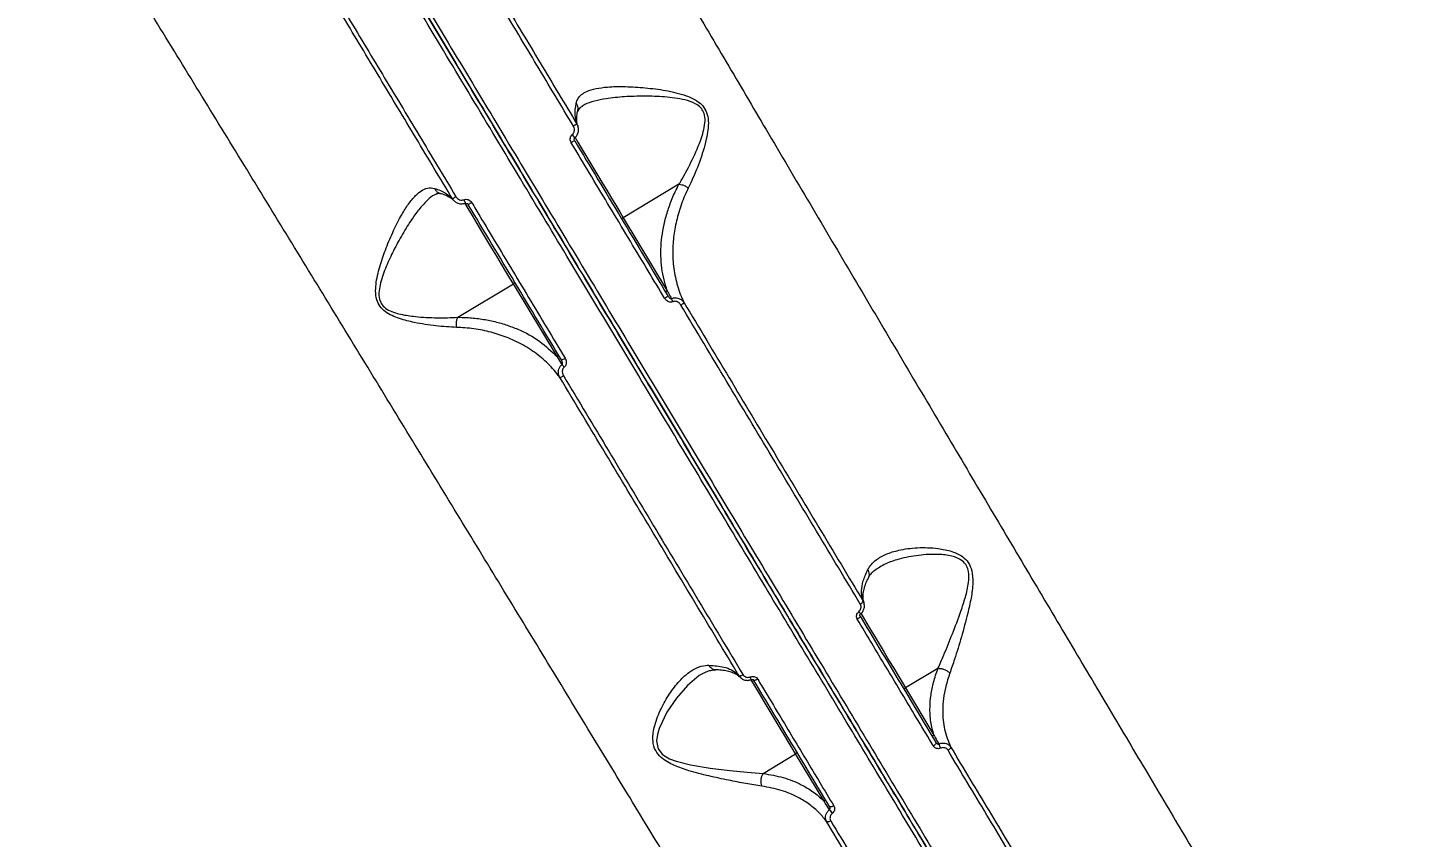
# Model space of a CAD drawing. Header units: millimetres. Extents: x -5960 to 5379, y -4374 to 3849.
# Drawn here: x 332.9 to 679.1, y -217.5 to -15.6 of the extents above; entities that cross this region are included whole.
import ezdxf

# ---------------------------------------------------------------- set-up
doc = ezdxf.new("R2010")
doc.units = ezdxf.units.MM
doc.layers.add('DiKom', color=7, linetype='Continuous', lineweight=0)
for name, color, linetype in [('DIKOM_ОБЪЕКТ', 7, 'Continuous'), ('DIKOM_РАЗМЕР_ЗОНА', 7, 'Continuous'), ('DIKOM_РАЗМЕР_ОБЪЕКТА', 7, 'Continuous')]:
    doc.layers.add(name, color=color, linetype=linetype)
doc.styles.add('style1', font='arial.ttf', dxfattribs={"width": 0.8})
doc.dimstyles.new('1-50', dxfattribs={"dimtxt": 300, "dimasz": 200, "dimexe": 100, "dimexo": 0, "dimgap": 100, "dimtad": 1, "dimtxsty": 'style1', "dimcen": 200, "dimclrd": 7, "dimclre": 7, "dimclrt": 7, "dimadec": 1, "dimazin": 2, "dimtfac": 1, "dimtmove": 0, "dimatfit": 2, "dimfxl": 0, "dimlwd": 25, "dimlwe": 18, "dimarcsym": 0})

# ---------------------------------------------------------------- blocks, each defined once
blk = doc.blocks.new('*D9')
at = {"layer": 'Defpoints', "color": 0, "transparency": 16777216}
for p in [(1597.35, 2348.89), (-3820.85, -1673.22), (-66.51, -1673.22)]:
    blk.add_point(p, dxfattribs=at)
at = {"layer": 'DiKom', "color": 7, "lineweight": 18, "transparency": 16777216}
for p, q in [((1597.35, 2348.89), (-3920.85, 2348.89)), ((-66.51, -1673.22), (-3920.85, -1673.22))]:
    blk.add_line(p, q, dxfattribs=at)
at = {"layer": 'DiKom', "color": 7, "lineweight": 25, "transparency": 16777216}
blk.add_line((-3820.85, 2148.89), (-3820.85, -1473.22), dxfattribs=at)
at = {"layer": 'DiKom', "color": 7, "transparency": 16777216}
for points in [[(-3854.19, 2148.89), (-3787.52, 2148.89), (-3820.85, 2348.89)], [(-3854.19, -1473.22), (-3787.52, -1473.22), (-3820.85, -1673.22)]]:
    blk.add_solid(points, dxfattribs=at)
at = {"layer": 'DiKom', "color": 7, "transparency": 16777216, "insert": (-4074.02, 240.95), "char_height": 300, "attachment_point": 5, "rotation": 90, "style": 'style1'}
blk.add_mtext('4050', dxfattribs=at)
blk = doc.blocks.new('*D10')
at = {"layer": 'Defpoints', "color": 0, "transparency": 16777216}
for p in [(3878.62, 405.09), (-2876.93, -459.72), (3878.62, -2693.66)]:
    blk.add_point(p, dxfattribs=at)
at = {"layer": 'DIKOM_РАЗМЕР_ОБЪЕКТА', "color": 7, "lineweight": 18, "transparency": 16777216}
for p, q in [((3878.62, 405.09), (3878.62, -2793.66)), ((-2876.93, -459.72), (-2876.93, -2793.66))]:
    blk.add_line(p, q, dxfattribs=at)
at = {"layer": 'DIKOM_РАЗМЕР_ОБЪЕКТА', "color": 7, "lineweight": 25, "transparency": 16777216}
blk.add_line((-2676.93, -2693.66), (3678.62, -2693.66), dxfattribs=at)
at = {"layer": 'DIKOM_РАЗМЕР_ОБЪЕКТА', "color": 7, "transparency": 16777216}
for points in [[(-2676.93, -2660.33), (-2676.93, -2726.99), (-2876.93, -2693.66)], [(3678.62, -2660.33), (3678.62, -2726.99), (3878.62, -2693.66)]]:
    blk.add_solid(points, dxfattribs=at)
at = {"layer": 'DIKOM_РАЗМЕР_ОБЪЕКТА', "color": 7, "transparency": 16777216, "insert": (-142.96, -2440.49), "char_height": 300, "attachment_point": 5, "style": 'style1'}
blk.add_mtext('6750', dxfattribs=at)
blk = doc.blocks.new('*D12')
at = {"layer": 'Defpoints', "color": 0, "transparency": 16777216}
for p in [(1921.97, 3848.89), (-5510.19, -3173.22), (433.49, -3173.22)]:
    blk.add_point(p, dxfattribs=at)
at = {"layer": 'DIKOM_РАЗМЕР_ЗОНА', "color": 7, "lineweight": 18, "transparency": 16777216}
for p, q in [((1921.97, 3848.89), (-5610.19, 3848.89)), ((433.49, -3173.22), (-5610.19, -3173.22))]:
    blk.add_line(p, q, dxfattribs=at)
at = {"layer": 'DIKOM_РАЗМЕР_ЗОНА', "color": 7, "lineweight": 25, "transparency": 16777216}
blk.add_line((-5510.19, 3648.89), (-5510.19, -2973.22), dxfattribs=at)
at = {"layer": 'DIKOM_РАЗМЕР_ЗОНА', "color": 7, "transparency": 16777216}
for points in [[(-5543.52, 3648.89), (-5476.85, 3648.89), (-5510.19, 3848.89)], [(-5543.52, -2973.22), (-5476.85, -2973.22), (-5510.19, -3173.22)]]:
    blk.add_solid(points, dxfattribs=at)
at = {"layer": 'DIKOM_РАЗМЕР_ЗОНА', "color": 7, "transparency": 16777216, "insert": (-5763.36, 142.42), "char_height": 300, "attachment_point": 5, "rotation": 90, "style": 'style1'}
blk.add_mtext('7050', dxfattribs=at)

msp = doc.modelspace()

# ---------------------------------------------------------------- linework, layer by layer
at = {"layer": 'DIKOM_ОБЪЕКТ', "color": 7, "linetype": 'Continuous', "lineweight": 15}
for p, q in [((471.544, -35.07), (471.287, -35.223)), ((495.515, -54.666), (481.619, -63.015)), ((481.619, -63.015), (492.586, -81.269)), ((440.293, -87.846), (454.189, -79.497)), ((465.157, -97.75), (454.189, -79.497)), ((541.632, -158.977), (541.718, -159.273)), ((560.177, -175.417), (552.08, -180.283)), ((501.356, -176.775), (501.208, -176.859)), ((510.763, -177.545), (510.506, -177.251)), ((552.08, -180.283), (559.171, -192.085)), ((516.553, -201.629), (524.651, -196.764)), ((531.742, -208.566), (524.651, -196.764))]:
    msp.add_line(p, q, dxfattribs=at)
at = {"layer": 'DIKOM_ОБЪЕКТ', "color": 7, "linetype": 'Continuous', "lineweight": 15, "flags": 128}
for points in [[(469.585, -42.988), (470.307, -44.189), (471.39, -45.993), (472.555, -47.93), (473.774, -49.959), (475.021, -52.035), (476.27, -54.113), (477.493, -56.149), (478.664, -58.098), (479.757, -59.918), (480.749, -61.569), (481.619, -63.015)], [(454.189, -79.497), (453.32, -78.05), (452.328, -76.399), (451.235, -74.579), (450.064, -72.63), (448.84, -70.595), (447.592, -68.516), (446.344, -66.44), (445.125, -64.411), (443.961, -62.474), (442.877, -60.67), (442.072, -59.33)], [(540.739, -162.379), (540.753, -162.44), (540.734, -162.518), (540.683, -162.61), (540.6, -162.714), (540.491, -162.824), (540.358, -162.937), (540.207, -163.048), (540.044, -163.154)], [(540.889, -161.658), (541.852, -163.26), (543.016, -165.198), (544.235, -167.226), (545.482, -169.302), (546.731, -171.381), (547.954, -173.417), (549.125, -175.365), (550.219, -177.185), (551.211, -178.836), (552.08, -180.283)], [(501.208, -176.859), (500.579, -177.215), (497.631, -179.691), (494.881, -182.836), (492.46, -186.383), (490.565, -190.405), (490.126, -191.94), (489.951, -193.531), (490.215, -195.129), (490.417, -195.591), (491.352, -196.79), (491.633, -197.028), (493.147, -197.944), (494.83, -198.595), (498.38, -199.485), (503.326, -200.299), (508.191, -200.883), (512.509, -201.319), (516.543, -201.635), (516.546, -201.636), (516.546, -201.636)], [(524.651, -196.764), (523.781, -195.317), (522.789, -193.666), (521.696, -191.847), (520.525, -189.898), (519.302, -187.862), (518.053, -185.784), (516.806, -183.708), (515.587, -181.679), (514.423, -179.742), (513.527, -178.252)], [(515.177, -178.095), (515.008, -178.19), (514.838, -178.271), (514.676, -178.335), (514.527, -178.38), (514.398, -178.404), (514.292, -178.406), (514.214, -178.386), (514.167, -178.345)], [(559.688, -193.916), (559.712, -193.992), (559.701, -194.084), (559.657, -194.189), (559.582, -194.304), (559.479, -194.424), (559.35, -194.544), (559.202, -194.659), (559.039, -194.766)], [(563.346, -195.02), (563.36, -195.099), (563.342, -195.192), (563.295, -195.297), (563.218, -195.409), (563.116, -195.525), (562.99, -195.641), (562.847, -195.752), (562.691, -195.855)], [(534.171, -209.708), (534.001, -209.802), (533.829, -209.878), (533.663, -209.935), (533.509, -209.971), (533.372, -209.983), (533.258, -209.972), (533.172, -209.938), (533.116, -209.882)], [(533.419, -213.443), (533.254, -213.533), (533.089, -213.607), (532.928, -213.664), (532.777, -213.7), (532.642, -213.715), (532.527, -213.708), (532.437, -213.679), (532.374, -213.63)]]:
    msp.add_lwpolyline(points, dxfattribs=at)
at = {"layer": 'DIKOM_ОБЪЕКТ', "color": 7, "linetype": 'Continuous', "lineweight": 15}
for centre, radius, start, end in [((54.491, 616.778), 1209.999, 301.047391, 331.952609), ((474.243, -48.148), 9.458, 116.29428, 122.34476), ((474.291, -53.248), 10.602, 116.94223, 122.3524), ((426.358, -78.067), 55.605, 39.03212, 40.09053), ((444.528, -66.01), 9.465, 119.65708, 125.70352), ((493.209, -37.859), 55.373, 201.90725, 202.97007), ((449.01, -68.449), 10.611, 119.65021, 125.05582), ((481.343, -62.654), 0.454, 219.25527, 307.37164), ((454, -79.084), 0.454, 294.62943, 22.74439), ((490.587, -80.37), 3.04, 296.32807, 315.30303), ((492.311, -80.908), 0.454, 219.2587, 307.36954), ((445.541, -104.574), 52.668, 23.03641, 23.96991), ((494.53, -81.933), 3.209, 296.9762, 314.89565), ((464.968, -97.337), 0.454, 294.63048, 22.74207), ((465.302, -95.563), 3.039, 286.69499, 305.6738), ((507.804, -67.166), 52.646, 218.02982, 218.96372), ((464.83, -99.778), 3.209, 287.10518, 305.0232), ((540.363, -158.282), 1.181, 290.92829, 342.72139), ((543.77, -158.723), 4.216, 217.24236, 226.76686), ((510.726, -176.09), 1.181, 259.27861, 311.07171), ((510.783, -178.844), 2.874, 13.00196, 26.99157), ((551.804, -179.922), 0.454, 219.25666, 307.37045), ((558.896, -191.724), 0.454, 219.25792, 307.36995), ((524.461, -196.351), 0.454, 294.62934, 22.7435), ((548.782, -200.214), 13.054, 22.03168, 27.14553), ((531.553, -208.153), 0.454, 294.62972, 22.74203), ((543.797, -203.21), 13.053, 214.85418, 219.96849)]:
    msp.add_arc(centre, radius, start, end, dxfattribs=at)
for points, knots in [([(676.829, -420.908), (676.8, -420.861), (676.723, -420.732), (676.047, -419.607), (674.64, -417.265), (672.548, -413.783), (669.76, -409.144), (666.267, -403.331), (662.147, -396.473), (657.427, -388.619), (652.15, -379.837), (646.23, -369.983), (639.659, -359.047), (632.445, -347.041), (624.746, -334.228), (616.601, -320.673), (608.057, -306.453), (598.974, -291.335), (589.36, -275.336), (579.238, -258.49), (568.952, -241.371), (558.56, -224.075), (548.117, -206.696), (537.329, -188.742), (526.218, -170.249), (514.811, -151.265), (503.203, -131.945), (491.424, -112.341), (479.51, -92.514), (467.423, -72.397), (455.197, -52.049), (442.872, -31.537), (430.72, -11.312), (418.778, 8.563), (407.078, 28.034), (395.431, 47.419), (383.877, 66.647), (372.469, 85.634), (362.093, 102.904), (355.652, 113.622), (352.804, 118.363)], [0, 0, 0, 0, 0.0156515, 0.0421676, 0.0687038, 0.0952199, 0.122506, 0.1498144, 0.1771006, 0.2036166, 0.2301529, 0.2566689, 0.2839551, 0.3112635, 0.3385497, 0.3650657, 0.391602, 0.418118, 0.4454042, 0.4727125, 0.4999987, 0.52556, 0.5511395, 0.5767008, 0.6029495, 0.6292179, 0.6554666, 0.6819826, 0.7085191, 0.7350351, 0.7623213, 0.7896298, 0.816916, 0.8434321, 0.8699685, 0.8964846, 0.9237708, 0.9510793, 0.9783655, 1, 1, 1, 1]), ([(677.172, -419.536), (677.143, -419.488), (677.066, -419.36), (676.376, -418.211), (674.927, -415.799), (672.796, -412.253), (670.007, -407.611), (666.567, -401.887), (662.484, -395.092), (657.75, -387.214), (652.387, -378.288), (646.416, -368.351), (639.867, -357.451), (632.769, -345.637), (625.139, -332.939), (616.979, -319.359), (608.314, -304.937), (599.174, -289.726), (589.604, -273.799), (579.647, -257.227), (569.33, -240.057), (558.664, -222.306), (547.674, -204.015), (536.396, -185.246), (524.883, -166.086), (513.19, -146.624), (501.349, -126.919), (489.38, -106.998), (477.304, -86.9), (465.159, -66.688), (453.002, -46.455), (440.89, -26.298), (429.622, -7.543), (419.205, 9.793), (409.626, 25.735), (400.153, 41.501), (390.7, 57.232), (381.29, 72.894), (371.951, 88.437), (362.791, 103.681), (356.874, 113.529), (353.917, 118.45)], [0, 0, 0, 0, 0.0156521, 0.0424891, 0.0694107, 0.0963755, 0.1233402, 0.1502618, 0.1770988, 0.2039358, 0.2308574, 0.2578222, 0.2847868, 0.3117084, 0.3385455, 0.3653826, 0.3923043, 0.4192689, 0.4462337, 0.4731553, 0.4999924, 0.5268295, 0.5537511, 0.5807159, 0.6076806, 0.6346023, 0.6614393, 0.6882764, 0.7151981, 0.7421628, 0.7691275, 0.7960492, 0.8228863, 0.8446321, 0.8664005, 0.8881688, 0.9099147, 0.9324235, 0.9549574, 0.9774911, 1, 1, 1, 1]), ([(353.917, 118.45), (356.758, 113.722), (363.124, 103.127), (373.362, 86.089), (384.58, 67.418), (396.063, 48.308), (407.748, 28.861), (419.583, 9.164), (431.533, -10.724), (443.579, -30.773), (455.7, -50.945), (467.857, -71.178), (479.994, -91.378), (492.054, -111.449), (503.852, -131.084), (515.371, -150.254), (526.601, -168.945), (537.658, -187.346), (548.493, -205.38), (559.06, -222.966), (569.456, -240.268), (579.647, -257.227), (589.604, -273.799), (599.174, -289.726), (608.314, -304.937), (616.979, -319.359), (625.139, -332.939), (632.769, -345.637), (639.867, -357.451), (646.416, -368.351), (652.387, -378.288), (657.751, -387.214), (662.184, -394.593), (665.806, -400.62), (668.745, -405.512), (671.258, -409.694), (673.361, -413.194), (675.031, -415.973), (676.239, -417.984), (677.008, -419.264), (677.117, -419.445), (677.172, -419.536)], [0, 0, 0, 0, 0.0216351, 0.0484722, 0.0753938, 0.1023585, 0.1293232, 0.1562448, 0.1830819, 0.2099189, 0.2368406, 0.2638053, 0.29077, 0.3176916, 0.3445286, 0.3703765, 0.3962999, 0.4222618, 0.4482237, 0.4741471, 0.499995, 0.5268319, 0.5537534, 0.5807181, 0.6076828, 0.6346044, 0.6614413, 0.6882783, 0.7151998, 0.7421645, 0.7691291, 0.7960508, 0.8228877, 0.8446334, 0.8664015, 0.8881697, 0.9099154, 0.932424, 0.9549577, 0.9774913, 1, 1, 1, 1]), ([(354.517, 119.392), (356.573, 115.969), (362.155, 106.679), (371.544, 91.054), (382.731, 72.436), (394.19, 53.365), (405.86, 33.943), (417.689, 14.257), (429.641, -5.635), (441.699, -25.702), (453.839, -45.907), (466.025, -66.188), (478.199, -86.448), (490.304, -106.594), (502.302, -126.562), (514.171, -146.315), (525.892, -165.823), (537.432, -185.028), (548.737, -203.843), (559.754, -222.177), (570.445, -239.971), (580.787, -257.181), (590.768, -273.793), (600.361, -289.758), (609.522, -305.006), (618.208, -319.461), (626.387, -333.074), (634.036, -345.803), (641.151, -357.645), (647.716, -368.57), (653.701, -378.531), (659.077, -387.479), (663.599, -395.005), (667.36, -401.263), (670.454, -406.413), (673.065, -410.758), (675.182, -414.282), (676.79, -416.957), (677.883, -418.776), (678.446, -419.714), (678.516, -419.83), (678.544, -419.877)], [0, 0, 0, 0, 0.0156528, 0.0424899, 0.0694116, 0.0963764, 0.1233411, 0.1502628, 0.1770999, 0.203937, 0.2308586, 0.2578234, 0.2847881, 0.3117098, 0.3385468, 0.3653839, 0.3923056, 0.4192703, 0.4462351, 0.4731567, 0.4999938, 0.5268309, 0.5537525, 0.5807173, 0.607682, 0.6346037, 0.6614407, 0.6882778, 0.7151994, 0.7421641, 0.7691289, 0.7960504, 0.8228875, 0.8459665, 0.8691682, 0.8923973, 0.9156263, 0.9388281, 0.961588, 0.9843479, 1, 1, 1, 1]), ([(440.799, 88.973), (443.781, 83.878), (449.749, 73.683), (458.903, 58.075), (468.175, 42.286), (477.684, 26.115), (487.412, 9.592), (497.34, -7.252), (507.308, -24.147), (517.621, -41.608), (528.261, -59.606), (539.201, -78.094), (550.072, -96.452), (560.823, -114.593), (571.403, -132.432), (581.764, -149.891), (591.884, -166.936), (601.752, -183.547), (611.349, -199.695), (620.632, -215.306), (629.554, -230.305), (638.078, -244.629), (646.18, -258.242), (653.858, -271.136), (661.096, -283.29), (667.862, -294.648), (674.123, -305.155), (679.959, -314.947), (685.317, -323.936), (690.156, -332.055), (694.372, -339.125), (697.922, -345.078), (700.86, -350.006), (702.246, -352.33), (702.939, -353.492)], [0, 0, 0, 0, 0.0277665, 0.0555662, 0.0833659, 0.1111324, 0.1400374, 0.1689801, 0.1979227, 0.2268277, 0.2586374, 0.2905481, 0.3225101, 0.3544717, 0.3863819, 0.4181913, 0.4498954, 0.4817, 0.5135556, 0.545411, 0.5772152, 0.608919, 0.6405474, 0.6722758, 0.7040551, 0.7358344, 0.7675626, 0.7991908, 0.8325938, 0.8660263, 0.8994295, 0.9329431, 0.9664863, 1, 1, 1, 1]), ([(606.761, -411.281), (606.104, -410.196), (604.788, -408.022), (602.03, -403.466), (598.716, -397.992), (594.804, -391.531), (590.327, -384.139), (585.289, -375.822), (579.69, -366.578), (573.548, -356.44), (566.888, -345.45), (559.741, -333.659), (552.14, -321.121), (544.101, -307.866), (535.63, -293.902), (526.749, -279.266), (517.489, -264.013), (507.895, -248.214), (498.009, -231.944), (487.855, -215.24), (477.443, -198.122), (466.795, -180.624), (455.95, -162.816), (444.958, -144.779), (433.87, -126.598), (422.71, -108.314), (411.493, -89.956), (400.239, -71.556), (388.991, -53.185), (377.8, -34.93), (366.717, -16.874), (356.591, -0.403), (347.401, 14.527), (341.904, 23.442), (339.155, 27.899)], [0, 0, 0, 0, 0.0315566, 0.0632128, 0.0949197, 0.1266266, 0.1582828, 0.1898395, 0.2213972, 0.2530543, 0.2847621, 0.31647, 0.3481273, 0.3796851, 0.4112651, 0.4429443, 0.4746741, 0.5064041, 0.5380836, 0.5696639, 0.6012951, 0.6330254, 0.6648064, 0.6965876, 0.7283184, 0.75995, 0.7916593, 0.8234677, 0.8553268, 0.8871862, 0.9189952, 0.950705, 0.9753525, 1, 1, 1, 1]), ([(433.743, 20.818), (436.728, 15.844), (442.699, 5.898), (451.758, -9.193), (460.878, -24.385), (466.995, -34.574), (470.054, -39.669)], [0, 0, 0, 0, 0.2491003, 0.4982002, 0.7491002, 1, 1, 1, 1]), ([(469.183, -40.157), (466.14, -35.089), (460.052, -24.951), (450.933, -9.762), (441.831, 5.399), (435.804, 15.439), (432.791, 20.459)], [0, 0, 0, 0, 0.2490998, 0.4981997, 0.7490997, 1, 1, 1, 1]), ([(439.005, -58.325), (435.964, -53.269), (429.884, -43.157), (420.773, -28.008), (411.679, -12.887), (405.657, -2.875), (402.645, 2.132)], [0, 0, 0, 0, 0.2491001, 0.4982001, 0.7491001, 1, 1, 1, 1]), ([(403.409, 2.805), (406.405, -2.177), (412.397, -12.14), (421.488, -27.256), (430.639, -42.475), (436.776, -52.682), (439.845, -57.786)], [0, 0, 0, 0, 0.2491, 0.4981997, 0.7490999, 1, 1, 1, 1]), ([(469.846, -34.458), (469.972, -34.062), (470.238, -33.233), (471.143, -32.27), (472.592, -31.397), (474.739, -30.75), (477.952, -30.323), (482.088, -30.232), (487.024, -30.56), (492.177, -31.17), (496.592, -32.215), (499.755, -33.588), (501.537, -35.046), (502.565, -36.782), (502.928, -38.898), (502.807, -41.146), (502.123, -44.661), (500.703, -49.2), (499.022, -53.155), (498.055, -55.189), (497.857, -55.605)], [0, 0, 0, 0, 0.039973, 0.0838377, 0.1277326, 0.188934, 0.2502304, 0.3350394, 0.4199812, 0.5024361, 0.5846126, 0.6297427, 0.6580821, 0.6869132, 0.7179997, 0.7532863, 0.788721, 0.8822418, 0.9758691, 1, 1, 1, 1]), ([(470.054, -39.669), (469.849, -38.957), (469.405, -37.411), (469.691, -35.493), (469.846, -34.458)], [0, 0, 0, 0, 0.4604933, 1, 1, 1, 1]), ([(470.253, -36.28), (470.289, -36.165), (470.398, -35.813), (470.282, -35.2), (470.045, -34.715), (469.872, -34.492), (469.846, -34.458)], [0, 0, 0, 0, 0.1895539, 0.5827133, 0.9365227, 1, 1, 1, 1]), ([(495.525, -54.662), (495.526, -54.661), (495.762, -54.267), (496.9, -52.33), (498.883, -48.585), (500.766, -44.343), (501.763, -41.017), (502.107, -38.966), (501.943, -37.126), (501.379, -36.063), (500.649, -35.221), (499.319, -34.29), (497.065, -33.584), (494.479, -33.119), (491.058, -32.787), (486.796, -32.646), (481.844, -32.797), (477.671, -33.215), (474.39, -33.899), (472.478, -34.492), (471.691, -34.979), (471.544, -35.07)], [0, 0, 0, 0, 0.0001009, 0.0277833, 0.1339128, 0.2423617, 0.2809493, 0.3202497, 0.3525851, 0.3763928, 0.38184, 0.4112209, 0.4602781, 0.506586, 0.5529497, 0.6479112, 0.7447915, 0.8437804, 0.9129434, 0.9837509, 1, 1, 1, 1]), ([(470.286, -40.118), (470.259, -40.065), (470.106, -39.757), (469.995, -39.053), (469.986, -37.916), (470.084, -36.988), (470.269, -36.376), (470.295, -36.29)], [0, 0, 0, 0, 0.0640018, 0.3669233, 0.6501305, 0.9513044, 1, 1, 1, 1]), ([(470.437, -36.408), (470.445, -36.365), (470.496, -36.106), (470.686, -35.828), (470.993, -35.441), (471.396, -35.195), (471.558, -35.096)], [0, 0, 0, 0, 0.0679495, 0.4148795, 0.7644124, 1, 1, 1, 1]), ([(468.897, -42.257), (469.014, -42.137), (469.248, -41.898), (469.425, -41.408), (469.454, -40.875), (469.342, -40.446), (469.217, -40.219), (469.183, -40.157)], [0, 0, 0, 0, 0.2168904, 0.4334741, 0.6619709, 0.9080823, 1, 1, 1, 1]), ([(469.546, -43.042), (469.57, -43.025), (469.829, -42.849), (470.183, -42.332), (470.459, -41.518), (470.486, -40.752), (470.317, -40.33), (470.257, -40.18)], [0, 0, 0, 0, 0.0280776, 0.2980371, 0.56929, 0.8469788, 1, 1, 1, 1]), ([(470.054, -39.669), (470.113, -39.763), (470.211, -39.922), (470.25, -40.104), (470.265, -40.177)], [0, 0, 0, 0, 0.5974872, 1, 1, 1, 1]), ([(468.618, -44.292), (468.585, -44.232), (468.464, -44.014), (468.355, -43.601), (468.38, -43.085), (468.553, -42.609), (468.782, -42.375), (468.897, -42.257)], [0, 0, 0, 0, 0.0918844, 0.3355607, 0.5630777, 0.7814386, 1, 1, 1, 1]), ([(491.935, -83.094), (491.593, -82.525), (489.882, -79.677), (485.147, -71.799), (477.715, -59.43), (471.652, -49.341), (468.618, -44.292)], [0, 0, 0, 0, 0.0441415, 0.2207137, 0.6100127, 1, 1, 1, 1]), ([(469.477, -43.752), (469.453, -43.712), (469.386, -43.597), (469.374, -43.391), (469.429, -43.197), (469.498, -43.088), (469.547, -43.055), (469.552, -43.051)], [0, 0, 0, 0, 0.1801647, 0.5182032, 0.7691625, 0.9734097, 1, 1, 1, 1]), ([(469.488, -43.797), (473.363, -50.247), (481.126, -63.167), (488.87, -76.055), (492.748, -82.508)], [0, 0, 0, 0, 0.4992727, 1, 1, 1, 1]), ([(492.586, -81.269), (492.049, -79.411), (491.238, -76.603), (490.967, -72.514), (491.081, -68.397), (491.809, -64.149), (493.16, -59.861), (494.314, -57.032), (495.192, -55.301), (495.515, -54.666)], [0, 0, 0, 0, 0.2355396, 0.3560356, 0.4765274, 0.7016563, 0.8172945, 0.9329169, 1, 1, 1, 1]), ([(495.515, -54.666), (495.516, -54.665), (495.519, -54.663), (495.523, -54.662), (495.525, -54.662), (495.525, -54.662)], [0, 0, 0, 0, 0.4254101, 0.7818152, 1, 1, 1, 1]), ([(495.525, -54.662), (495.77, -54.691), (496.259, -54.75), (497.047, -55.064), (497.572, -55.382), (497.82, -55.576), (497.857, -55.605)], [0, 0, 0, 0, 0.3157267, 0.6314554, 0.9437706, 1, 1, 1, 1]), ([(440.023, -90.356), (438.323, -90.261), (434.923, -90.071), (430.046, -89.325), (426.334, -88.42), (423.883, -87.487), (422.192, -86.519), (420.817, -85.187), (419.944, -83.37), (419.721, -81.264), (420.003, -78.277), (420.904, -74.649), (422.474, -70.339), (424.258, -66.124), (426.151, -62.444), (427.985, -59.513), (429.64, -57.48), (431.225, -56.185), (432.8, -55.46), (433.911, -55.613), (434.502, -55.695)], [0, 0, 0, 0, 0.0873344, 0.1746819, 0.2336195, 0.263948, 0.2941258, 0.3212115, 0.3485683, 0.382672, 0.4154302, 0.4851393, 0.5550406, 0.6342213, 0.7133277, 0.7769209, 0.8404204, 0.8913048, 0.9421338, 1, 1, 1, 1]), ([(434.444, -57.327), (434.421, -57.337), (433.87, -57.586), (432.662, -58.675), (430.82, -60.62), (428.719, -63.494), (426.494, -67.019), (424.336, -71.028), (422.377, -75.086), (421.147, -78.483), (420.59, -81.257), (420.614, -83.091), (421.088, -84.236), (421.697, -85.1), (422.655, -85.922), (424.275, -86.648), (426.671, -87.279), (430.341, -87.782), (435.158, -88.022), (438.627, -87.941), (440.283, -87.854), (440.285, -87.854)], [0, 0, 0, 0, 0.0024704, 0.0593485, 0.1316687, 0.204087, 0.2947127, 0.3854109, 0.46432, 0.5430049, 0.578595, 0.614174, 0.6374726, 0.6417575, 0.6693376, 0.7018201, 0.7345218, 0.8005577, 0.9002316, 0.9998999, 1, 1, 1, 1]), ([(434.448, -57.342), (434.567, -57.264), (434.923, -57.031), (435.36, -56.927), (435.623, -56.88), (435.864, -56.948), (435.94, -56.97)], [0, 0, 0, 0, 0.1664515, 0.4974054, 0.8415594, 1, 1, 1, 1]), ([(434.502, -55.695), (435.488, -56.044), (437.316, -56.692), (438.472, -57.81), (439.005, -58.325)], [0, 0, 0, 0, 0.5395068, 1, 1, 1, 1]), ([(434.502, -55.695), (434.519, -55.734), (434.635, -55.992), (434.952, -56.428), (435.439, -56.819), (435.803, -56.888), (435.922, -56.911)], [0, 0, 0, 0, 0.0633794, 0.4166432, 0.8092024, 1, 1, 1, 1]), ([(435.912, -56.95), (435.986, -56.964), (436.572, -57.079), (437.423, -57.415), (438.429, -57.941), (439.025, -58.387), (439.242, -58.676), (439.291, -58.741)], [0, 0, 0, 0, 0.0408789, 0.3262357, 0.6149945, 0.9138284, 1, 1, 1, 1]), ([(442.204, -59.412), (441.922, -59.499), (441.339, -59.679), (440.41, -59.529), (439.562, -59.084), (439.19, -58.577), (439.005, -58.325)], [0, 0, 0, 0, 0.2380035, 0.4906782, 0.7462878, 1, 1, 1, 1]), ([(439.845, -57.786), (439.964, -57.946), (440.202, -58.266), (440.728, -58.557), (441.301, -58.67), (441.661, -58.568), (441.834, -58.519)], [0, 0, 0, 0, 0.2583536, 0.5167504, 0.7678075, 1, 1, 1, 1]), ([(441.834, -58.519), (442.002, -58.47), (442.35, -58.371), (442.906, -58.478), (443.415, -58.76), (443.646, -59.072), (443.761, -59.228)], [0, 0, 0, 0, 0.2338672, 0.4824943, 0.7413377, 1, 1, 1, 1]), ([(497.857, -55.605), (497.564, -56.226), (496.608, -58.251), (495.382, -61.69), (494.397, -65.857), (493.908, -70.178), (494.002, -74.587), (494.771, -78.998), (495.829, -82.159), (496.618, -83.831), (496.795, -84.206)], [0, 0, 0, 0, 0.0601206, 0.1962357, 0.3328175, 0.4690637, 0.6303295, 0.7921158, 0.9534348, 1, 1, 1, 1]), ([(442.227, -59.473), (442.263, -59.46), (442.354, -59.426), (442.526, -59.445), (442.719, -59.535), (442.854, -59.655), (442.902, -59.748), (442.911, -59.766)], [0, 0, 0, 0, 0.139795, 0.3550974, 0.6159394, 0.9238339, 1, 1, 1, 1]), ([(466.175, -98.474), (462.309, -92.039), (454.565, -79.152), (446.803, -66.232), (442.915, -59.763)], [0, 0, 0, 0, 0.4992726, 1, 1, 1, 1]), ([(443.761, -59.228), (444.104, -59.799), (445.82, -62.656), (450.565, -70.553), (458.002, -82.931), (464.049, -92.995), (467.075, -98.032)], [0, 0, 0, 0, 0.0441413, 0.2207136, 0.6100126, 1, 1, 1, 1]), ([(492.586, -81.269), (492.69, -81.454), (493.044, -82.09), (493.409, -82.726), (493.667, -83.177)], [0, 0, 0, 0, 0.2912722, 1, 1, 1, 1]), ([(492.748, -82.508), (492.829, -82.628), (492.971, -82.839), (493.22, -83.06), (493.421, -83.168), (493.555, -83.192), (493.625, -83.189), (493.655, -83.18), (493.667, -83.177)], [0, 0, 0, 0, 0.3693968, 0.6445404, 0.8371791, 0.9270146, 0.9711788, 1, 1, 1, 1]), ([(493.667, -83.177), (493.711, -83.159), (493.974, -83.052), (494.514, -82.946), (495.301, -83.027), (496.085, -83.387), (496.563, -83.85), (496.762, -84.155), (496.795, -84.206)], [0, 0, 0, 0, 0.0395066, 0.2326366, 0.4437379, 0.6867394, 0.9479415, 1, 1, 1, 1]), ([(494.009, -83.964), (493.976, -83.977), (493.806, -84.045), (493.447, -84.093), (492.928, -83.989), (492.364, -83.673), (492.087, -83.3), (491.935, -83.094)], [0, 0, 0, 0, 0.0440735, 0.2245479, 0.4337735, 0.6875078, 1, 1, 1, 1]), ([(495.986, -84.792), (495.833, -84.586), (495.565, -84.225), (495.021, -83.928), (494.53, -83.837), (494.195, -83.889), (494.036, -83.953), (494.009, -83.964)], [0, 0, 0, 0, 0.32772, 0.5738933, 0.7796301, 0.9627749, 1, 1, 1, 1]), ([(540.785, -159.385), (537.148, -153.33), (529.875, -141.22), (518.725, -122.655), (507.43, -103.848), (499.801, -91.144), (495.986, -84.792)], [0, 0, 0, 0, 0.2485964, 0.497193, 0.7485964, 1, 1, 1, 1]), ([(496.795, -84.206), (500.559, -90.473), (508.085, -103.008), (519.314, -121.705), (530.482, -140.303), (537.822, -152.523), (541.491, -158.633)], [0, 0, 0, 0, 0.2485969, 0.4971939, 0.7485971, 1, 1, 1, 1]), ([(440.023, -90.356), (440.015, -90.308), (439.96, -89.999), (439.925, -89.386), (440.018, -88.543), (440.196, -88.084), (440.285, -87.854)], [0, 0, 0, 0, 0.0562285, 0.3685465, 0.6842733, 1, 1, 1, 1]), ([(440.285, -87.854), (440.285, -87.853), (440.287, -87.851), (440.29, -87.848), (440.292, -87.847), (440.293, -87.846)], [0, 0, 0, 0, 0.3017946, 0.7065766, 1, 1, 1, 1]), ([(440.293, -87.846), (441.006, -87.86), (442.914, -87.896), (445.892, -88.195), (449.201, -88.798), (452.351, -89.668), (456.342, -91.185), (460.913, -93.665), (463.731, -96.378), (465.157, -97.75)], [0, 0, 0, 0, 0.0670837, 0.1796408, 0.2922131, 0.4079239, 0.5236445, 0.7591236, 1, 1, 1, 1]), ([(465.774, -102.845), (465.526, -102.513), (464.42, -101.031), (462.126, -98.613), (458.593, -95.864), (454.744, -93.71), (450.7, -92.113), (446.557, -91.027), (442.945, -90.495), (440.708, -90.388), (440.023, -90.356)], [0, 0, 0, 0, 0.0465652, 0.2078842, 0.3696705, 0.5309363, 0.6671825, 0.8037643, 0.9398794, 1, 1, 1, 1]), ([(466.335, -99.6), (466.281, -99.514), (465.891, -98.893), (465.497, -98.279), (465.157, -97.75)], [0, 0, 0, 0, 0.1380661, 1, 1, 1, 1]), ([(465.774, -102.845), (465.684, -102.662), (465.475, -102.239), (465.382, -101.518), (465.5, -100.776), (465.807, -100.106), (466.157, -99.77), (466.335, -99.6)], [0, 0, 0, 0, 0.1742023, 0.4036532, 0.6052417, 0.8000686, 1, 1, 1, 1]), ([(466.335, -99.6), (466.356, -99.574), (466.392, -99.53), (466.433, -99.413), (466.447, -99.237), (466.404, -98.981), (466.311, -98.718), (466.217, -98.549), (466.175, -98.474)], [0, 0, 0, 0, 0.0762838, 0.1323057, 0.2954336, 0.5060817, 0.7824011, 1, 1, 1, 1]), ([(466.869, -100.271), (466.764, -100.376), (466.554, -100.585), (466.392, -101.019), (466.356, -101.508), (466.453, -101.99), (466.606, -102.279), (466.672, -102.406)], [0, 0, 0, 0, 0.1889235, 0.3774347, 0.5791845, 0.8164509, 1, 1, 1, 1]), ([(467.075, -98.032), (467.144, -98.163), (467.304, -98.469), (467.403, -98.98), (467.362, -99.494), (467.194, -99.946), (466.977, -100.163), (466.869, -100.271)], [0, 0, 0, 0, 0.1825276, 0.4237825, 0.6274651, 0.8134346, 1, 1, 1, 1]), ([(510.506, -177.251), (506.875, -171.211), (499.613, -159.131), (488.48, -140.612), (477.202, -121.853), (469.584, -109.181), (465.774, -102.845)], [0, 0, 0, 0, 0.2485966, 0.4971934, 0.7485968, 1, 1, 1, 1]), ([(466.672, -102.406), (470.447, -108.685), (477.997, -121.244), (489.259, -139.979), (500.461, -158.613), (507.822, -170.858), (511.502, -176.981)], [0, 0, 0, 0, 0.2485967, 0.4971933, 0.7485968, 1, 1, 1, 1]), ([(542.71, -150.752), (542.98, -150.31), (543.518, -149.426), (544.975, -148.092), (547.19, -146.846), (550.65, -145.796), (555.01, -145.202), (559.598, -145.334), (563.495, -146.079), (566.146, -147.26), (567.876, -148.981), (568.81, -151.236), (568.963, -154.313), (568.5, -157.901), (567.454, -162.456), (566.054, -167.623), (564.494, -172.673), (563.533, -175.464), (563.136, -176.614)], [0, 0, 0, 0, 0.0404301, 0.080883, 0.1509574, 0.2211474, 0.3139216, 0.406692, 0.4680973, 0.518439, 0.5509396, 0.5857396, 0.6308313, 0.689218, 0.7478308, 0.8412609, 0.9345799, 1, 1, 1, 1]), ([(560.186, -175.414), (560.187, -175.413), (560.672, -174.343), (561.858, -171.605), (563.807, -166.83), (565.663, -161.965), (567.075, -157.652), (567.881, -154.344), (568.001, -151.638), (567.529, -150.162), (566.888, -149.119), (565.979, -148.311), (564.614, -147.688), (562.596, -147.14), (559.209, -146.869), (554.622, -147.203), (550.267, -148.163), (547.124, -149.241), (545.796, -150.094), (545.326, -150.396)], [0, 0, 0, 0, 0.0000673, 0.0753178, 0.1815797, 0.2907912, 0.3560688, 0.4224963, 0.4705498, 0.4980819, 0.5062188, 0.5396124, 0.5664129, 0.5939841, 0.6628335, 0.7682227, 0.8762584, 0.9561857, 1, 1, 1, 1]), ([(541.491, -158.633), (541.317, -157.992), (540.964, -156.696), (541.276, -154.29), (541.978, -152.246), (542.583, -151.013), (542.71, -150.752)], [0, 0, 0, 0, 0.2991599, 0.6039862, 0.916348, 1, 1, 1, 1]), ([(542.885, -152.673), (542.891, -152.666), (543.036, -152.476), (543.093, -151.976), (543.016, -151.361), (542.833, -150.953), (542.733, -150.79), (542.71, -150.752)], [0, 0, 0, 0, 0.0145742, 0.3757177, 0.7368957, 0.9398564, 1, 1, 1, 1]), ([(542.888, -152.718), (542.914, -152.657), (543.092, -152.236), (543.674, -151.563), (544.452, -150.824), (545.106, -150.454), (545.296, -150.346)], [0, 0, 0, 0, 0.0643691, 0.446276, 0.8390952, 1, 1, 1, 1]), ([(541.736, -158.945), (541.704, -158.883), (541.563, -158.608), (541.475, -157.953), (541.475, -156.924), (541.704, -155.677), (542.151, -154.258), (542.654, -153.2), (542.9, -152.683)], [0, 0, 0, 0, 0.0575268, 0.2528269, 0.4360138, 0.63073, 0.8194895, 1, 1, 1, 1]), ([(541.491, -158.633), (541.523, -158.684), (541.589, -158.791), (541.617, -158.913), (541.632, -158.977)], [0, 0, 0, 0, 0.4801213, 1, 1, 1, 1]), ([(540.044, -163.154), (540.025, -163.122), (539.928, -162.95), (539.827, -162.596), (539.859, -162.102), (540.051, -161.629), (540.292, -161.393), (540.413, -161.274)], [0, 0, 0, 0, 0.0545856, 0.2913562, 0.5278127, 0.7639682, 1, 1, 1, 1]), ([(540.413, -161.274), (540.535, -161.155), (540.778, -160.917), (540.97, -160.441), (541.003, -159.944), (540.901, -159.589), (540.803, -159.417), (540.785, -159.385)], [0, 0, 0, 0, 0.2364111, 0.4729284, 0.7098757, 0.9468365, 1, 1, 1, 1]), ([(540.743, -162.364), (540.719, -162.319), (540.674, -162.234), (540.691, -162.069), (540.758, -161.923), (540.83, -161.831), (540.878, -161.799), (540.882, -161.796)], [0, 0, 0, 0, 0.3044523, 0.5627533, 0.7816079, 0.9813917, 1, 1, 1, 1]), ([(540.739, -162.379), (543.935, -167.698), (550.335, -178.349), (556.568, -188.723), (559.688, -193.916)], [0, 0, 0, 0, 0.4994501, 1, 1, 1, 1]), ([(540.874, -161.785), (540.914, -161.757), (541.198, -161.56), (541.574, -161.013), (541.874, -160.158), (541.793, -159.57), (541.753, -159.278)], [0, 0, 0, 0, 0.0513851, 0.367467, 0.6863403, 1, 1, 1, 1]), ([(559.039, -194.766), (558.724, -194.241), (557.145, -191.613), (553.224, -185.089), (547.228, -175.11), (542.439, -167.141), (540.044, -163.154)], [0, 0, 0, 0, 0.0507681, 0.2538476, 0.6266954, 1, 1, 1, 1]), ([(516.22, -204.804), (514.907, -204.597), (512.278, -204.184), (507.781, -203.306), (502.993, -202.298), (498.425, -201.118), (494.935, -199.934), (492.604, -198.793), (490.916, -197.62), (489.495, -195.885), (488.965, -193.813), (489.014, -191.875), (489.494, -189.24), (490.729, -185.879), (492.859, -182.105), (495.255, -178.85), (497.684, -176.542), (499.994, -175.169), (501.691, -174.662), (502.699, -174.635), (502.975, -174.628)], [0, 0, 0, 0, 0.0712976, 0.1426948, 0.2203423, 0.2979606, 0.3555857, 0.3853414, 0.4149601, 0.4491134, 0.4886705, 0.5175504, 0.5465124, 0.6250135, 0.7037134, 0.7839239, 0.864015, 0.9212517, 0.9784147, 1, 1, 1, 1]), ([(501.203, -176.85), (501.462, -176.696), (502.136, -176.297), (503.199, -175.962), (504.037, -175.784), (504.511, -175.831), (504.569, -175.837)], [0, 0, 0, 0, 0.2226542, 0.5786002, 0.9477522, 1, 1, 1, 1]), ([(502.975, -174.628), (504.289, -174.728), (506.451, -174.893), (508.681, -175.76), (509.858, -176.548), (510.374, -177.108), (510.506, -177.251)], [0, 0, 0, 0, 0.3957849, 0.6516294, 0.9109935, 1, 1, 1, 1]), ([(502.975, -174.628), (502.998, -174.665), (503.095, -174.83), (503.37, -175.184), (503.876, -175.538), (504.338, -175.724), (504.565, -175.687), (504.566, -175.687)], [0, 0, 0, 0, 0.0609012, 0.2664179, 0.6321447, 0.9978376, 1, 1, 1, 1]), ([(504.569, -175.717), (504.949, -175.724), (505.937, -175.741), (507.265, -175.939), (508.562, -176.27), (509.576, -176.711), (510.278, -177.164), (510.554, -177.479), (510.669, -177.611)], [0, 0, 0, 0, 0.1153815, 0.2999741, 0.4850052, 0.671388, 0.8619074, 1, 1, 1, 1]), ([(559.171, -192.085), (558.878, -190.982), (558.286, -188.763), (558.116, -185.364), (558.386, -182.048), (559.014, -178.805), (559.782, -176.569), (560.177, -175.417)], [0, 0, 0, 0, 0.2198979, 0.4427755, 0.6236708, 0.8062562, 1, 1, 1, 1]), ([(560.177, -175.417), (560.179, -175.417), (560.181, -175.415), (560.184, -175.414), (560.186, -175.414), (560.186, -175.414)], [0, 0, 0, 0, 0.502536, 0.9123988, 1, 1, 1, 1]), ([(560.186, -175.414), (560.443, -175.416), (560.956, -175.42), (561.781, -175.661), (562.509, -176.038), (562.934, -176.388), (563.108, -176.583), (563.136, -176.614)], [0, 0, 0, 0, 0.244009, 0.4880057, 0.7320062, 0.9570864, 1, 1, 1, 1]), ([(510.761, -177.546), (510.893, -177.696), (511.215, -178.062), (511.956, -178.364), (512.808, -178.454), (513.332, -178.268), (513.578, -178.181)], [0, 0, 0, 0, 0.192252, 0.4716685, 0.7523566, 1, 1, 1, 1]), ([(511.502, -176.981), (511.599, -177.111), (511.795, -177.371), (512.24, -177.607), (512.736, -177.691), (513.116, -177.63), (513.308, -177.553), (513.344, -177.539)], [0, 0, 0, 0, 0.2363597, 0.4725806, 0.7091497, 0.9458517, 1, 1, 1, 1]), ([(513.344, -177.539), (513.38, -177.525), (513.571, -177.449), (513.948, -177.388), (514.442, -177.471), (514.886, -177.706), (515.08, -177.965), (515.177, -178.095)], [0, 0, 0, 0, 0.0535392, 0.2897946, 0.5263632, 0.7631414, 1, 1, 1, 1]), ([(513.585, -178.202), (513.616, -178.188), (513.698, -178.153), (513.842, -178.148), (513.991, -178.184), (514.105, -178.253), (514.143, -178.321), (514.159, -178.35)], [0, 0, 0, 0, 0.1254612, 0.3299586, 0.5507788, 0.8068606, 1, 1, 1, 1]), ([(533.116, -209.882), (530.003, -204.701), (523.77, -194.327), (517.37, -183.676), (514.167, -178.345)], [0, 0, 0, 0, 0.4994502, 1, 1, 1, 1]), ([(515.177, -178.095), (515.504, -178.639), (517.137, -181.357), (521.152, -188.039), (527.183, -198.078), (531.841, -205.83), (534.171, -209.708)], [0, 0, 0, 0, 0.0507683, 0.253848, 0.6266956, 1, 1, 1, 1]), ([(563.136, -176.614), (562.774, -177.717), (562.073, -179.849), (561.512, -182.957), (561.261, -186.584), (561.622, -190.756), (562.766, -193.587), (563.346, -195.02)], [0, 0, 0, 0, 0.164796, 0.3184419, 0.4735194, 0.7333105, 1, 1, 1, 1]), ([(559.171, -192.085), (559.274, -192.271), (559.674, -192.996), (560.089, -193.72), (560.398, -194.258)], [0, 0, 0, 0, 0.2563787, 1, 1, 1, 1]), ([(560.882, -195.318), (560.862, -195.326), (560.686, -195.4), (560.32, -195.476), (559.808, -195.406), (559.343, -195.169), (559.141, -194.9), (559.039, -194.766)], [0, 0, 0, 0, 0.0299164, 0.2617975, 0.5039569, 0.7520361, 1, 1, 1, 1]), ([(559.688, -193.916), (559.733, -193.98), (559.82, -194.103), (560.001, -194.232), (560.182, -194.291), (560.309, -194.285), (560.373, -194.268), (560.391, -194.261), (560.398, -194.258)], [0, 0, 0, 0, 0.2725688, 0.5325861, 0.7667491, 0.9319463, 0.9740876, 1, 1, 1, 1]), ([(560.398, -194.258), (560.434, -194.243), (560.725, -194.123), (561.319, -193.994), (562.139, -194.078), (562.876, -194.418), (563.19, -194.82), (563.346, -195.02)], [0, 0, 0, 0, 0.0333395, 0.2664441, 0.5082664, 0.7552712, 1, 1, 1, 1]), ([(562.691, -195.855), (562.592, -195.723), (562.393, -195.46), (561.939, -195.228), (561.438, -195.161), (561.078, -195.235), (560.904, -195.308), (560.882, -195.318)], [0, 0, 0, 0, 0.2478614, 0.4959054, 0.7364554, 0.967033, 1, 1, 1, 1]), ([(604.259, -265.057), (602.774, -262.583), (598.428, -255.349), (590.995, -242.976), (581.852, -227.754), (572.432, -212.073), (565.938, -201.261), (562.691, -195.855)], [0, 0, 0, 0, 0.1144546, 0.3347651, 0.5550757, 0.777538, 1, 1, 1, 1]), ([(563.346, -195.02), (566.554, -200.362), (572.971, -211.046), (582.342, -226.648), (591.498, -241.89), (598.972, -254.333), (603.335, -261.598), (604.817, -264.065)], [0, 0, 0, 0, 0.2203109, 0.440622, 0.6630838, 0.885546, 1, 1, 1, 1]), ([(516.22, -204.804), (516.206, -204.764), (516.116, -204.519), (516.006, -203.979), (516.016, -203.16), (516.19, -202.318), (516.427, -201.863), (516.546, -201.636)], [0, 0, 0, 0, 0.0429143, 0.2679937, 0.511995, 0.7559923, 1, 1, 1, 1]), ([(516.546, -201.636), (516.547, -201.635), (516.549, -201.632), (516.552, -201.63), (516.553, -201.629)], [0, 0, 0, 0, 0.4066983, 1, 1, 1, 1]), ([(516.553, -201.629), (518.25, -201.922), (521.681, -202.516), (525.771, -204.173), (529.061, -206.148), (530.837, -207.644), (531.674, -208.497), (531.742, -208.566)], [0, 0, 0, 0, 0.2754359, 0.5570817, 0.7678, 0.9811412, 1, 1, 1, 1]), ([(532.374, -213.63), (531.776, -212.876), (530.533, -211.313), (528.14, -209.291), (525.036, -207.372), (521.131, -205.725), (517.869, -205.113), (516.22, -204.804)], [0, 0, 0, 0, 0.1665412, 0.3455477, 0.5267574, 0.7607808, 1, 1, 1, 1]), ([(533.085, -210.669), (533.057, -210.624), (532.616, -209.917), (532.164, -209.219), (531.742, -208.566)], [0, 0, 0, 0, 0.0646803, 1, 1, 1, 1]), ([(532.374, -213.63), (532.335, -213.556), (532.181, -213.271), (532.059, -212.702), (532.16, -211.95), (532.496, -211.229), (532.889, -210.856), (533.085, -210.669)], [0, 0, 0, 0, 0.0812072, 0.3161489, 0.5445747, 0.7717971, 1, 1, 1, 1]), ([(533.085, -210.669), (533.119, -210.633), (533.158, -210.592), (533.211, -210.488), (533.245, -210.354), (533.232, -210.151), (533.178, -209.991), (533.129, -209.905), (533.116, -209.882)], [0, 0, 0, 0, 0.1722972, 0.1986689, 0.4120247, 0.6483546, 0.9085965, 1, 1, 1, 1]), ([(534.171, -209.708), (534.198, -209.757), (534.303, -209.946), (534.393, -210.317), (534.346, -210.799), (534.151, -211.253), (533.912, -211.481), (533.793, -211.594)], [0, 0, 0, 0, 0.082576, 0.3217082, 0.5513081, 0.7756144, 1, 1, 1, 1]), ([(573.867, -282.662), (570.999, -277.89), (565.262, -268.345), (556.259, -253.367), (546.978, -237.925), (538.97, -224.602), (534.047, -216.412), (532.374, -213.63)], [0, 0, 0, 0, 0.2203106, 0.4406211, 0.6630828, 0.8855452, 1, 1, 1, 1]), ([(533.793, -211.594), (533.675, -211.707), (533.439, -211.931), (533.246, -212.378), (533.202, -212.85), (533.29, -213.211), (533.392, -213.396), (533.419, -213.443)], [0, 0, 0, 0, 0.2256674, 0.4513668, 0.6801751, 0.9175942, 1, 1, 1, 1]), ([(533.419, -213.443), (535.095, -216.232), (539.997, -224.389), (547.963, -237.641), (557.238, -253.074), (566.295, -268.143), (572.102, -277.804), (575.005, -282.635)], [0, 0, 0, 0, 0.1144544, 0.3347649, 0.5550756, 0.7775381, 1, 1, 1, 1])]:
    msp.add_open_spline(points, degree=3, knots=knots, dxfattribs=at)

# ---------------------------------------------------------------- dimensions: what is measured, and where the dimension line sits
at = {"layer": 'DiKom', "color": 3}
dim = msp.add_linear_dim(base=(-3820.852, -1673.222), p1=(1597.347, 2348.894), p2=(-66.509, -1673.222), angle=90, text='4050', dimstyle='1-50', override={"dimgap": 100}, dxfattribs=at)
dim.commit()
dim.dimension.update_dxf_attribs({"geometry": '*D9', "text_midpoint": (-3820.852, 240.949), "dimtype": 160})
at = {"layer": 'DIKOM_РАЗМЕР_ЗОНА'}
dim = msp.add_linear_dim(base=(-5510.185, -3173.222), p1=(1921.975, 3848.894), p2=(433.491, -3173.222), angle=90, text='7050', dimstyle='1-50', dxfattribs=at)
dim.commit()
dim.dimension.update_dxf_attribs({"geometry": '*D12', "text_midpoint": (-5510.185, 142.424), "dimtype": 160})
at = {"layer": 'DIKOM_РАЗМЕР_ОБЪЕКТА'}
dim = msp.add_linear_dim(base=(3878.624, -2693.661), p1=(-2876.932, -459.722), p2=(3878.624, 405.085), text='6750', dimstyle='1-50', dxfattribs=at)
dim.commit()
dim.dimension.update_dxf_attribs({"geometry": '*D10', "text_midpoint": (-142.96, -2693.661), "dimtype": 160})

doc.saveas('drawing.dxf')
